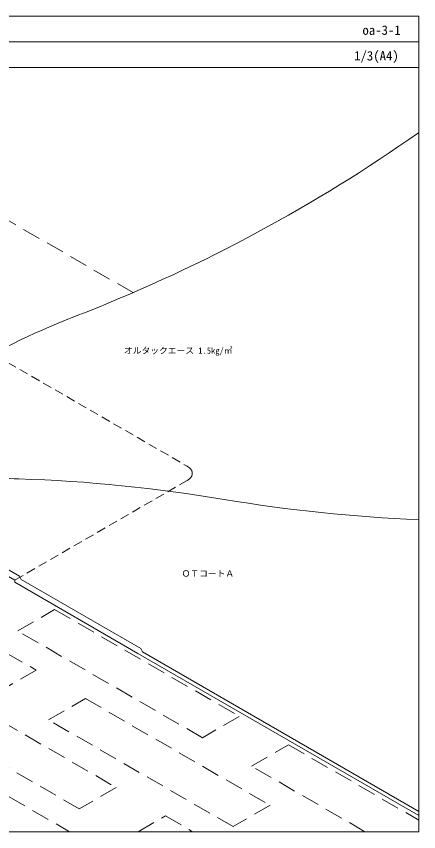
# Model space of a CAD drawing. Units: millimetres on the paper. Extents: x -414 to 414, y -286 to 286.
# Drawn here: x 131 to 414, y -286 to 286 of the extents above; entities that cross this region are included whole.
import ezdxf
from ezdxf.enums import TextEntityAlignment as Align

# ---------------------------------------------------------------- set-up
doc = ezdxf.new("R2010")
doc.units = ezdxf.units.MM
doc.linetypes.add('USER1', pattern=[19.05, 12.7, -6.35])
doc.linetypes.add('USER2', pattern=[9.525, 6.35, -3.175])
for name, color, linetype, lineweight in [('0-0_0', 7, 'Continuous', 18), ('0-1_WAKU', 7, 'Continuous', 18), ('0-2_KANAMONO', 4, 'Continuous', 18), ('0-3_BOUSUI', 1, 'Continuous', 18), ('0-4_MOJI', 7, 'Continuous', 18), ('0-6_BOUSUI2', 7, 'USER1', 9)]:
    doc.layers.add(name, color=color, linetype=linetype, lineweight=lineweight)
doc.styles.add('ＭＳ ゴシック', font='')
doc.styles.get('ＭＳ ゴシック').set_extended_font_data('MS Gothic')

msp = doc.modelspace()

# ---------------------------------------------------------------- linework, layer by layer
at = {"layer": '0-0_0'}
msp.add_line((-414, 268.5), (414, 268.5), dxfattribs=at)
at = {"layer": '0-1_WAKU'}
for points in [[(-414, -286.5), (414, -286.5), (414, 286.5), (-414, 286.5)], [(414, 250.5), (-414, 250.5), (-414, 286.5), (414, 286.5)]]:
    msp.add_lwpolyline(points, close=True, dxfattribs=at)
at = {"layer": '0-2_KANAMONO', "linetype": 'USER2'}
for p, q in [((26.148, 100.225), (251.147, -29.678)), ((251.147, -39.678), (129.904, -109.678))]:
    msp.add_line(p, q, dxfattribs=at)
for centre, radius, start, end in [((246.509, -37.871), 9.415, 45.95476, 60.48703), ((248.865, -35.463), 6.047, 25.17845, 46.13581), ((250.414, -34.701), 4.321, 0.31103, 24.77441), ((246.578, -31.576), 9.301, 299.4236, 314.13461), ((248.883, -33.905), 6.025, 313.82578, 334.85996), ((250.429, -34.658), 4.306, 335.18299, 359.73157)]:
    msp.add_arc(centre, radius, start, end, dxfattribs=at)
at = {"layer": '0-3_BOUSUI'}
msp.add_line((216.506, -161.178), (414, -275.201), dxfattribs=at)
for points in [[(18.49, -45.353), (129.904, -109.678), (129.904, -111.178), (216.506, -161.178)], [(26.225, -45.319), (133.105, -107.026), (134.404, -109.276), (218.408, -157.776), (219.707, -160.026), (414, -272.201)]]:
    msp.add_lwpolyline(points, dxfattribs=at)
for centre, radius, start, end in [((-234.63, 1128.195), 1128.476, 291.55632, 305.07311), ((373.537, -440.027), 553.611, 110.46342, 128.86569), ((144.657, 324.934), 363.681, 259.89504, 268.12669), ((97.335, -1121.896), 1083.923, 80.44705, 88.12669), ((458.053, 1021.502), 1089.616, 260.44705, 267.6829)]:
    msp.add_arc(centre, radius, start, end, dxfattribs=at)
at = {"layer": '0-6_BOUSUI2'}
for points in [[(213.049, 92.318), (0, 215.322), (-178.364, 112.344)], [(91.13, -141.911), (144.879, -172.943), (118.898, -187.943), (50.55, -148.482)], [(376.206, -286.5), (296.434, -240.443), (322.414, -225.443), (414, -278.32)], [(116.398, -286.5), (66.937, -257.943), (92.918, -242.943), (168.36, -286.5)], [(216.661, -286.5), (235.812, -275.443), (254.962, -286.5)]]:
    msp.add_lwpolyline(points, dxfattribs=at)
for points in [[(157.87, -130.443), (287.773, -205.443), (261.793, -220.443), (131.889, -145.443)], [(71.267, -180.443), (201.171, -255.443), (175.19, -270.443), (45.286, -195.443)], [(179.52, -192.943), (309.424, -267.943), (283.443, -282.943), (153.54, -207.943)]]:
    msp.add_lwpolyline(points, close=True, dxfattribs=at)

# ---------------------------------------------------------------- texts
at = {"layer": '0-1_WAKU', "style": 'ＭＳ ゴシック'}
for s, p in [('oa-3-1', (374.414, 271.5)), ('1/3(A4)', (368.566, 253.5))]:
    msp.add_text(s, height=6.598, dxfattribs=at).set_placement(p, align=Align.BOTTOM_LEFT)
at = {"layer": '0-4_MOJI', "style": 'ＭＳ ゴシック'}
for s, p in [('オルタックエース 1.5kg/㎡', (206.669, 48.072)), ('ＯＴコートＡ', (247.212, -108.61))]:
    msp.add_text(s, height=4.399, dxfattribs=at).set_placement(p, align=Align.BOTTOM_LEFT)

doc.saveas('drawing.dxf')
